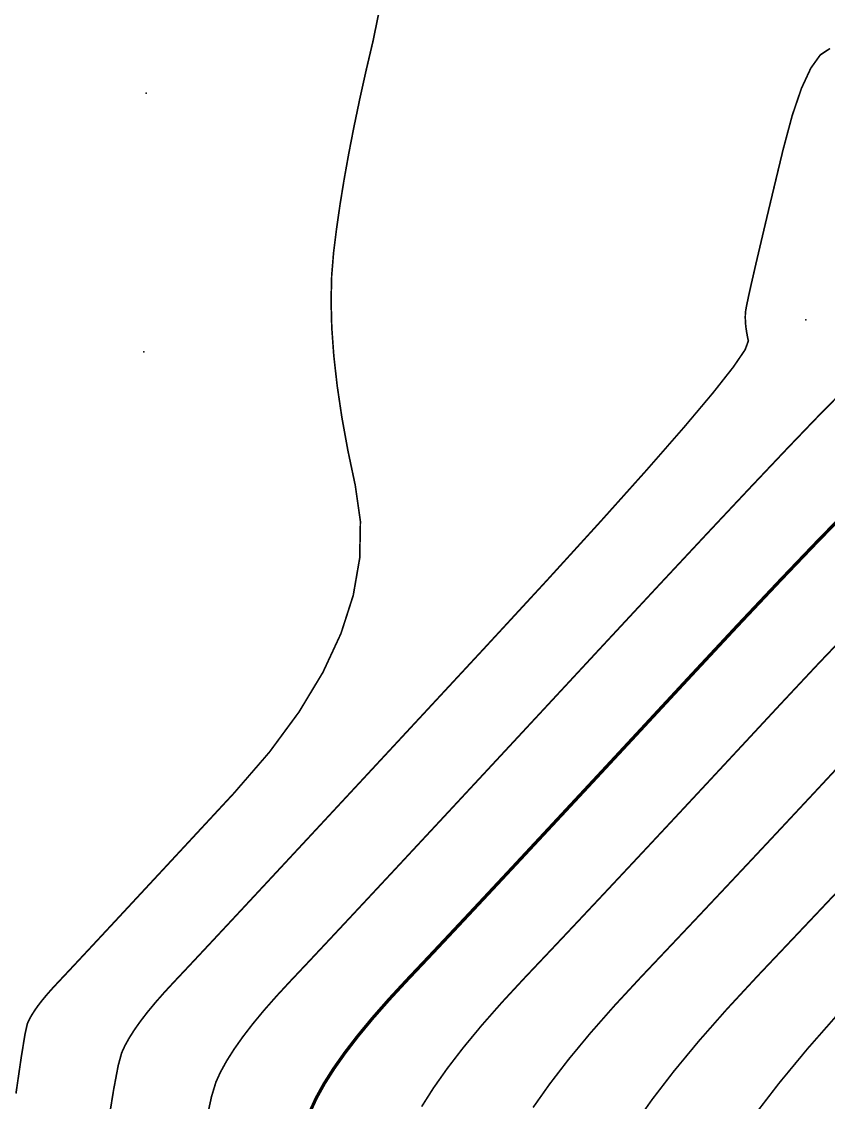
# Model space of a CAD drawing. Extents: x 940 to 1495, y 832 to 1212.
# Drawn here: x 1182.85 to 1220.02, y 947.43 to 997.2 of the extents above; entities that cross this region are included whole.
import ezdxf

# ---------------------------------------------------------------- set-up
doc = ezdxf.new("R2010")
doc.units = 0
doc.header["$LTSCALE"] = 0.5
doc.header["$PDSIZE"] = 0.2
doc.layers.add('DGX', color=2, linetype='CONTINUOUS')
doc.layers.add('ZDH', color=1, linetype='CONTINUOUS')

msp = doc.modelspace()

# ---------------------------------------------------------------- linework, layer by layer
at = {"layer": 'DGX', "linetype": 'Continuous', "const_width": 0.075, "flags": 128}
for points in [[(1199.324, 997.696), (1199.041, 996.316), (1198.72, 994.952), (1198.426, 993.629), (1198.159, 992.349), (1197.918, 991.112), (1197.704, 989.916), (1197.517, 988.764), (1197.357, 987.653), (1197.223, 986.585), (1197.134, 985.501), (1197.106, 984.343), (1197.138, 983.111), (1197.232, 981.805), (1197.388, 980.425), (1197.604, 978.971), (1197.882, 977.443), (1198.221, 975.842), (1198.457, 974.186), (1198.426, 972.497), (1198.127, 970.776), (1197.562, 969.021), (1196.73, 967.232), (1195.631, 965.411), (1194.265, 963.557), (1192.632, 961.669), (1190.959, 959.866), (1189.473, 958.265), (1188.174, 956.867), (1187.063, 955.671), (1186.138, 954.678), (1185.401, 953.888), (1184.85, 953.3), (1184.487, 952.914), (1184.23, 952.637), (1183.997, 952.372), (1183.788, 952.12), (1183.604, 951.881), (1183.445, 951.654), (1183.309, 951.441), (1183.198, 951.241), (1183.112, 951.053), (1183.004, 950.574), (1182.829, 949.501), (1182.586, 947.833)], [(1199.324, 997.696), (1199.041, 996.316), (1198.72, 994.952), (1198.426, 993.629), (1198.159, 992.349), (1197.918, 991.112), (1197.704, 989.916), (1197.517, 988.764), (1197.357, 987.653), (1197.223, 986.585), (1197.134, 985.501), (1197.106, 984.343), (1197.138, 983.111), (1197.232, 981.805), (1197.388, 980.425), (1197.604, 978.971), (1197.882, 977.443), (1198.221, 975.842), (1198.457, 974.186), (1198.426, 972.497), (1198.127, 970.776), (1197.562, 969.021), (1196.73, 967.232), (1195.631, 965.411), (1194.265, 963.557), (1192.632, 961.669), (1190.959, 959.866), (1189.473, 958.265), (1188.174, 956.867), (1187.063, 955.671), (1186.138, 954.678), (1185.401, 953.888), (1184.85, 953.3), (1184.487, 952.914), (1184.23, 952.637), (1183.997, 952.372), (1183.788, 952.12), (1183.604, 951.881), (1183.445, 951.654), (1183.309, 951.441), (1183.198, 951.241), (1183.112, 951.053), (1183.004, 950.574), (1182.829, 949.501), (1182.586, 947.833)], [(1199.324, 997.696), (1199.041, 996.316), (1198.72, 994.952), (1198.426, 993.629), (1198.159, 992.349), (1197.918, 991.112), (1197.704, 989.916), (1197.517, 988.764), (1197.357, 987.653), (1197.223, 986.585), (1197.134, 985.501), (1197.106, 984.343), (1197.138, 983.111), (1197.232, 981.805), (1197.388, 980.425), (1197.604, 978.971), (1197.882, 977.443), (1198.221, 975.842), (1198.457, 974.186), (1198.426, 972.497), (1198.127, 970.776), (1197.562, 969.021), (1196.73, 967.232), (1195.631, 965.411), (1194.265, 963.557), (1192.632, 961.669), (1190.959, 959.866), (1189.473, 958.265), (1188.174, 956.867), (1187.063, 955.671), (1186.138, 954.678), (1185.401, 953.888), (1184.85, 953.3), (1184.487, 952.914), (1184.23, 952.637), (1183.997, 952.372), (1183.788, 952.12), (1183.604, 951.881), (1183.445, 951.654), (1183.309, 951.441), (1183.198, 951.241), (1183.112, 951.053), (1183.004, 950.574), (1182.829, 949.501), (1182.586, 947.833)], [(1199.324, 997.696), (1199.041, 996.316), (1198.72, 994.952), (1198.426, 993.629), (1198.159, 992.349), (1197.918, 991.112), (1197.704, 989.916), (1197.517, 988.764), (1197.357, 987.653), (1197.223, 986.585), (1197.134, 985.501), (1197.106, 984.343), (1197.138, 983.111), (1197.232, 981.805), (1197.388, 980.425), (1197.604, 978.971), (1197.882, 977.443), (1198.221, 975.842), (1198.457, 974.186), (1198.426, 972.497), (1198.127, 970.776), (1197.562, 969.021), (1196.73, 967.232), (1195.631, 965.411), (1194.265, 963.557), (1192.632, 961.669), (1190.959, 959.866), (1189.473, 958.265), (1188.174, 956.867), (1187.063, 955.671), (1186.138, 954.678), (1185.401, 953.888), (1184.85, 953.3), (1184.487, 952.914), (1184.23, 952.637), (1183.997, 952.372), (1183.788, 952.12), (1183.604, 951.881), (1183.445, 951.654), (1183.309, 951.441), (1183.198, 951.241), (1183.112, 951.053), (1183.004, 950.574), (1182.829, 949.501), (1182.586, 947.833)], [(1199.324, 997.696), (1199.041, 996.316), (1198.72, 994.952), (1198.426, 993.629), (1198.159, 992.349), (1197.918, 991.112), (1197.704, 989.916), (1197.517, 988.764), (1197.357, 987.653), (1197.223, 986.585), (1197.134, 985.501), (1197.106, 984.343), (1197.138, 983.111), (1197.232, 981.805), (1197.388, 980.425), (1197.604, 978.971), (1197.882, 977.443), (1198.221, 975.842), (1198.457, 974.186), (1198.426, 972.497), (1198.127, 970.776), (1197.562, 969.021), (1196.73, 967.232), (1195.631, 965.411), (1194.265, 963.557), (1192.632, 961.669), (1190.959, 959.866), (1189.473, 958.265), (1188.174, 956.867), (1187.063, 955.671), (1186.138, 954.678), (1185.401, 953.888), (1184.85, 953.3), (1184.487, 952.914), (1184.23, 952.637), (1183.997, 952.372), (1183.788, 952.12), (1183.604, 951.881), (1183.445, 951.654), (1183.309, 951.441), (1183.198, 951.241), (1183.112, 951.053), (1183.004, 950.574), (1182.829, 949.501), (1182.586, 947.833)], [(1199.324, 997.696), (1199.041, 996.316), (1198.72, 994.952), (1198.426, 993.629), (1198.159, 992.349), (1197.918, 991.112), (1197.704, 989.916), (1197.517, 988.764), (1197.357, 987.653), (1197.223, 986.585), (1197.134, 985.501), (1197.106, 984.343), (1197.138, 983.111), (1197.232, 981.805), (1197.388, 980.425), (1197.604, 978.971), (1197.882, 977.443), (1198.221, 975.842), (1198.457, 974.186), (1198.426, 972.497), (1198.127, 970.776), (1197.562, 969.021), (1196.73, 967.232), (1195.631, 965.411), (1194.265, 963.557), (1192.632, 961.669), (1190.959, 959.866), (1189.473, 958.265), (1188.174, 956.867), (1187.063, 955.671), (1186.138, 954.678), (1185.401, 953.888), (1184.85, 953.3), (1184.487, 952.914), (1184.23, 952.637), (1183.997, 952.372), (1183.788, 952.12), (1183.604, 951.881), (1183.445, 951.654), (1183.309, 951.441), (1183.198, 951.241), (1183.112, 951.053), (1183.004, 950.574), (1182.829, 949.501), (1182.586, 947.833)], [(1220.095, 995.963), (1219.652, 995.673), (1219.215, 995.064), (1218.783, 994.135), (1218.357, 992.885), (1217.937, 991.316), (1217.545, 989.686), (1217.203, 988.256), (1216.912, 987.025), (1216.67, 985.994), (1216.479, 985.162), (1216.338, 984.53), (1216.248, 984.097), (1216.207, 983.864), (1216.196, 983.726), (1216.192, 983.579), (1216.197, 983.422), (1216.208, 983.255), (1216.228, 983.079), (1216.256, 982.894), (1216.291, 982.7), (1216.334, 982.496), (1216.185, 982.091), (1215.643, 981.296), (1214.708, 980.109), (1213.38, 978.532), (1211.659, 976.563), (1209.545, 974.204), (1207.039, 971.453), (1204.139, 968.311), (1201.207, 965.151), (1198.603, 962.346), (1196.327, 959.896), (1194.379, 957.801), (1192.759, 956.061), (1191.467, 954.676), (1190.502, 953.645), (1189.866, 952.97), (1189.415, 952.483), (1189.007, 952.019), (1188.641, 951.577), (1188.319, 951.158), (1188.039, 950.762), (1187.802, 950.388), (1187.607, 950.036), (1187.456, 949.708), (1187.298, 949.125), (1187.087, 948.014), (1186.821, 946.372)], [(1220.095, 995.963), (1219.652, 995.673), (1219.215, 995.064), (1218.783, 994.135), (1218.357, 992.885), (1217.937, 991.316), (1217.545, 989.686), (1217.203, 988.256), (1216.912, 987.025), (1216.67, 985.994), (1216.479, 985.162), (1216.338, 984.53), (1216.248, 984.097), (1216.207, 983.864), (1216.196, 983.726), (1216.192, 983.579), (1216.197, 983.422), (1216.208, 983.255), (1216.228, 983.079), (1216.256, 982.894), (1216.291, 982.7), (1216.334, 982.496), (1216.185, 982.091), (1215.643, 981.296), (1214.708, 980.109), (1213.38, 978.532), (1211.659, 976.563), (1209.545, 974.204), (1207.039, 971.453), (1204.139, 968.311), (1201.207, 965.151), (1198.603, 962.346), (1196.327, 959.896), (1194.379, 957.801), (1192.759, 956.061), (1191.467, 954.676), (1190.502, 953.645), (1189.866, 952.97), (1189.415, 952.483), (1189.007, 952.019), (1188.641, 951.577), (1188.319, 951.158), (1188.039, 950.762), (1187.802, 950.388), (1187.607, 950.036), (1187.456, 949.708), (1187.298, 949.125), (1187.087, 948.014), (1186.821, 946.372)], [(1220.095, 995.963), (1219.652, 995.673), (1219.215, 995.064), (1218.783, 994.135), (1218.357, 992.885), (1217.937, 991.316), (1217.545, 989.686), (1217.203, 988.256), (1216.912, 987.025), (1216.67, 985.994), (1216.479, 985.162), (1216.338, 984.53), (1216.248, 984.097), (1216.207, 983.864), (1216.196, 983.726), (1216.192, 983.579), (1216.197, 983.422), (1216.208, 983.255), (1216.228, 983.079), (1216.256, 982.894), (1216.291, 982.7), (1216.334, 982.496), (1216.185, 982.091), (1215.643, 981.296), (1214.708, 980.109), (1213.38, 978.532), (1211.659, 976.563), (1209.545, 974.204), (1207.039, 971.453), (1204.139, 968.311), (1201.207, 965.151), (1198.603, 962.346), (1196.327, 959.896), (1194.379, 957.801), (1192.759, 956.061), (1191.467, 954.676), (1190.502, 953.645), (1189.866, 952.97), (1189.415, 952.483), (1189.007, 952.019), (1188.641, 951.577), (1188.319, 951.158), (1188.039, 950.762), (1187.802, 950.388), (1187.607, 950.036), (1187.456, 949.708), (1187.298, 949.125), (1187.087, 948.014), (1186.821, 946.372)], [(1220.095, 995.963), (1219.652, 995.673), (1219.215, 995.064), (1218.783, 994.135), (1218.357, 992.885), (1217.937, 991.316), (1217.545, 989.686), (1217.203, 988.256), (1216.912, 987.025), (1216.67, 985.994), (1216.479, 985.162), (1216.338, 984.53), (1216.248, 984.097), (1216.207, 983.864), (1216.196, 983.726), (1216.192, 983.579), (1216.197, 983.422), (1216.208, 983.255), (1216.228, 983.079), (1216.256, 982.894), (1216.291, 982.7), (1216.334, 982.496), (1216.185, 982.091), (1215.643, 981.296), (1214.708, 980.109), (1213.38, 978.532), (1211.659, 976.563), (1209.545, 974.204), (1207.039, 971.453), (1204.139, 968.311), (1201.207, 965.151), (1198.603, 962.346), (1196.327, 959.896), (1194.379, 957.801), (1192.759, 956.061), (1191.467, 954.676), (1190.502, 953.645), (1189.866, 952.97), (1189.415, 952.483), (1189.007, 952.019), (1188.641, 951.577), (1188.319, 951.158), (1188.039, 950.762), (1187.802, 950.388), (1187.607, 950.036), (1187.456, 949.708), (1187.298, 949.125), (1187.087, 948.014), (1186.821, 946.372)], [(1220.095, 995.963), (1219.652, 995.673), (1219.215, 995.064), (1218.783, 994.135), (1218.357, 992.885), (1217.937, 991.316), (1217.545, 989.686), (1217.203, 988.256), (1216.912, 987.025), (1216.67, 985.994), (1216.479, 985.162), (1216.338, 984.53), (1216.248, 984.097), (1216.207, 983.864), (1216.196, 983.726), (1216.192, 983.579), (1216.197, 983.422), (1216.208, 983.255), (1216.228, 983.079), (1216.256, 982.894), (1216.291, 982.7), (1216.334, 982.496), (1216.185, 982.091), (1215.643, 981.296), (1214.708, 980.109), (1213.38, 978.532), (1211.659, 976.563), (1209.545, 974.204), (1207.039, 971.453), (1204.139, 968.311), (1201.207, 965.151), (1198.603, 962.346), (1196.327, 959.896), (1194.379, 957.801), (1192.759, 956.061), (1191.467, 954.676), (1190.502, 953.645), (1189.866, 952.97), (1189.415, 952.483), (1189.007, 952.019), (1188.641, 951.577), (1188.319, 951.158), (1188.039, 950.762), (1187.802, 950.388), (1187.607, 950.036), (1187.456, 949.708), (1187.298, 949.125), (1187.087, 948.014), (1186.821, 946.372)], [(1220.095, 995.963), (1219.652, 995.673), (1219.215, 995.064), (1218.783, 994.135), (1218.357, 992.885), (1217.937, 991.316), (1217.545, 989.686), (1217.203, 988.256), (1216.912, 987.025), (1216.67, 985.994), (1216.479, 985.162), (1216.338, 984.53), (1216.248, 984.097), (1216.207, 983.864), (1216.196, 983.726), (1216.192, 983.579), (1216.197, 983.422), (1216.208, 983.255), (1216.228, 983.079), (1216.256, 982.894), (1216.291, 982.7), (1216.334, 982.496), (1216.185, 982.091), (1215.643, 981.296), (1214.708, 980.109), (1213.38, 978.532), (1211.659, 976.563), (1209.545, 974.204), (1207.039, 971.453), (1204.139, 968.311), (1201.207, 965.151), (1198.603, 962.346), (1196.327, 959.896), (1194.379, 957.801), (1192.759, 956.061), (1191.467, 954.676), (1190.502, 953.645), (1189.866, 952.97), (1189.415, 952.483), (1189.007, 952.019), (1188.641, 951.577), (1188.319, 951.158), (1188.039, 950.762), (1187.802, 950.388), (1187.607, 950.036), (1187.456, 949.708), (1187.298, 949.125), (1187.087, 948.014), (1186.821, 946.372)], [(1220.452, 979.942), (1219.462, 978.934), (1218.132, 977.548), (1216.461, 975.783), (1214.449, 973.641), (1212.096, 971.121), (1209.402, 968.222), (1206.675, 965.283), (1204.221, 962.641), (1202.041, 960.296), (1200.135, 958.248), (1198.502, 956.497), (1197.143, 955.043), (1196.057, 953.885), (1195.245, 953.025), (1194.6, 952.329), (1194.016, 951.666), (1193.494, 951.035), (1193.033, 950.436), (1192.633, 949.869), (1192.294, 949.334), (1192.016, 948.832), (1191.8, 948.362), (1191.593, 947.676), (1191.345, 946.526)], [(1220.452, 979.942), (1219.462, 978.934), (1218.132, 977.548), (1216.461, 975.783), (1214.449, 973.641), (1212.096, 971.121), (1209.402, 968.222), (1206.675, 965.283), (1204.221, 962.641), (1202.041, 960.296), (1200.135, 958.248), (1198.502, 956.497), (1197.143, 955.043), (1196.057, 953.885), (1195.245, 953.025), (1194.6, 952.329), (1194.016, 951.666), (1193.494, 951.035), (1193.033, 950.436), (1192.633, 949.869), (1192.294, 949.334), (1192.016, 948.832), (1191.8, 948.362), (1191.593, 947.676), (1191.345, 946.526)], [(1220.452, 979.942), (1219.462, 978.934), (1218.132, 977.548), (1216.461, 975.783), (1214.449, 973.641), (1212.096, 971.121), (1209.402, 968.222), (1206.675, 965.283), (1204.221, 962.641), (1202.041, 960.296), (1200.135, 958.248), (1198.502, 956.497), (1197.143, 955.043), (1196.057, 953.885), (1195.245, 953.025), (1194.6, 952.329), (1194.016, 951.666), (1193.494, 951.035), (1193.033, 950.436), (1192.633, 949.869), (1192.294, 949.334), (1192.016, 948.832), (1191.8, 948.362), (1191.593, 947.676), (1191.345, 946.526)], [(1220.452, 979.942), (1219.462, 978.934), (1218.132, 977.548), (1216.461, 975.783), (1214.449, 973.641), (1212.096, 971.121), (1209.402, 968.222), (1206.675, 965.283), (1204.221, 962.641), (1202.041, 960.296), (1200.135, 958.248), (1198.502, 956.497), (1197.143, 955.043), (1196.057, 953.885), (1195.245, 953.025), (1194.6, 952.329), (1194.016, 951.666), (1193.494, 951.035), (1193.033, 950.436), (1192.633, 949.869), (1192.294, 949.334), (1192.016, 948.832), (1191.8, 948.362), (1191.593, 947.676), (1191.345, 946.526)], [(1220.452, 979.942), (1219.462, 978.934), (1218.132, 977.548), (1216.461, 975.783), (1214.449, 973.641), (1212.096, 971.121), (1209.402, 968.222), (1206.675, 965.283), (1204.221, 962.641), (1202.041, 960.296), (1200.135, 958.248), (1198.502, 956.497), (1197.143, 955.043), (1196.057, 953.885), (1195.245, 953.025), (1194.6, 952.329), (1194.016, 951.666), (1193.494, 951.035), (1193.033, 950.436), (1192.633, 949.869), (1192.294, 949.334), (1192.016, 948.832), (1191.8, 948.362), (1191.593, 947.676), (1191.345, 946.526)], [(1220.452, 979.942), (1219.462, 978.934), (1218.132, 977.548), (1216.461, 975.783), (1214.449, 973.641), (1212.096, 971.121), (1209.402, 968.222), (1206.675, 965.283), (1204.221, 962.641), (1202.041, 960.296), (1200.135, 958.248), (1198.502, 956.497), (1197.143, 955.043), (1196.057, 953.885), (1195.245, 953.025), (1194.6, 952.329), (1194.016, 951.666), (1193.494, 951.035), (1193.033, 950.436), (1192.633, 949.869), (1192.294, 949.334), (1192.016, 948.832), (1191.8, 948.362), (1191.593, 947.676), (1191.345, 946.526)], [(1221.175, 969.318), (1219.572, 967.643), (1217.794, 965.743), (1215.976, 963.786), (1214.256, 961.937), (1212.635, 960.197), (1211.112, 958.567), (1209.687, 957.045), (1208.361, 955.633), (1207.132, 954.33), (1206.002, 953.136), (1204.97, 952.022), (1204.036, 950.96), (1203.2, 949.949), (1202.461, 948.99), (1201.821, 948.083), (1201.278, 947.228)], [(1221.175, 969.318), (1219.572, 967.643), (1217.794, 965.743), (1215.976, 963.786), (1214.256, 961.937), (1212.635, 960.197), (1211.112, 958.567), (1209.687, 957.045), (1208.361, 955.633), (1207.132, 954.33), (1206.002, 953.136), (1204.97, 952.022), (1204.036, 950.96), (1203.2, 949.949), (1202.461, 948.99), (1201.821, 948.083), (1201.278, 947.228)], [(1221.175, 969.318), (1219.572, 967.643), (1217.794, 965.743), (1215.976, 963.786), (1214.256, 961.937), (1212.635, 960.197), (1211.112, 958.567), (1209.687, 957.045), (1208.361, 955.633), (1207.132, 954.33), (1206.002, 953.136), (1204.97, 952.022), (1204.036, 950.96), (1203.2, 949.949), (1202.461, 948.99), (1201.821, 948.083), (1201.278, 947.228)], [(1221.175, 969.318), (1219.572, 967.643), (1217.794, 965.743), (1215.976, 963.786), (1214.256, 961.937), (1212.635, 960.197), (1211.112, 958.567), (1209.687, 957.045), (1208.361, 955.633), (1207.132, 954.33), (1206.002, 953.136), (1204.97, 952.022), (1204.036, 950.96), (1203.2, 949.949), (1202.461, 948.99), (1201.821, 948.083), (1201.278, 947.228)], [(1221.175, 969.318), (1219.572, 967.643), (1217.794, 965.743), (1215.976, 963.786), (1214.256, 961.937), (1212.635, 960.197), (1211.112, 958.567), (1209.687, 957.045), (1208.361, 955.633), (1207.132, 954.33), (1206.002, 953.136), (1204.97, 952.022), (1204.036, 950.96), (1203.2, 949.949), (1202.461, 948.99), (1201.821, 948.083), (1201.278, 947.228)], [(1221.175, 969.318), (1219.572, 967.643), (1217.794, 965.743), (1215.976, 963.786), (1214.256, 961.937), (1212.635, 960.197), (1211.112, 958.567), (1209.687, 957.045), (1208.361, 955.633), (1207.132, 954.33), (1206.002, 953.136), (1204.97, 952.022), (1204.036, 950.96), (1203.2, 949.949), (1202.461, 948.99), (1201.821, 948.083), (1201.278, 947.228)], [(1220.626, 963.037), (1219.274, 961.585), (1217.932, 960.148), (1216.601, 958.726), (1215.28, 957.319), (1213.97, 955.928), (1212.67, 954.552), (1211.381, 953.191), (1210.155, 951.868), (1209.046, 950.607), (1208.052, 949.407), (1207.176, 948.268), (1206.415, 947.191)], [(1220.626, 963.037), (1219.274, 961.585), (1217.932, 960.148), (1216.601, 958.726), (1215.28, 957.319), (1213.97, 955.928), (1212.67, 954.552), (1211.381, 953.191), (1210.155, 951.868), (1209.046, 950.607), (1208.052, 949.407), (1207.176, 948.268), (1206.415, 947.191)], [(1220.626, 963.037), (1219.274, 961.585), (1217.932, 960.148), (1216.601, 958.726), (1215.28, 957.319), (1213.97, 955.928), (1212.67, 954.552), (1211.381, 953.191), (1210.155, 951.868), (1209.046, 950.607), (1208.052, 949.407), (1207.176, 948.268), (1206.415, 947.191)], [(1220.626, 963.037), (1219.274, 961.585), (1217.932, 960.148), (1216.601, 958.726), (1215.28, 957.319), (1213.97, 955.928), (1212.67, 954.552), (1211.381, 953.191), (1210.155, 951.868), (1209.046, 950.607), (1208.052, 949.407), (1207.176, 948.268), (1206.415, 947.191)], [(1220.626, 963.037), (1219.274, 961.585), (1217.932, 960.148), (1216.601, 958.726), (1215.28, 957.319), (1213.97, 955.928), (1212.67, 954.552), (1211.381, 953.191), (1210.155, 951.868), (1209.046, 950.607), (1208.052, 949.407), (1207.176, 948.268), (1206.415, 947.191)], [(1220.626, 963.037), (1219.274, 961.585), (1217.932, 960.148), (1216.601, 958.726), (1215.28, 957.319), (1213.97, 955.928), (1212.67, 954.552), (1211.381, 953.191), (1210.155, 951.868), (1209.046, 950.607), (1208.052, 949.407), (1207.176, 948.268), (1206.415, 947.191)], [(1220.873, 957.593), (1219.579, 956.223), (1218.208, 954.774), (1216.76, 953.246), (1215.34, 951.714), (1214.055, 950.254), (1212.905, 948.864), (1211.89, 947.545), (1211.009, 946.298)], [(1220.873, 957.593), (1219.579, 956.223), (1218.208, 954.774), (1216.76, 953.246), (1215.34, 951.714), (1214.055, 950.254), (1212.905, 948.864), (1211.89, 947.545), (1211.009, 946.298)], [(1220.873, 957.593), (1219.579, 956.223), (1218.208, 954.774), (1216.76, 953.246), (1215.34, 951.714), (1214.055, 950.254), (1212.905, 948.864), (1211.89, 947.545), (1211.009, 946.298)], [(1220.873, 957.593), (1219.579, 956.223), (1218.208, 954.774), (1216.76, 953.246), (1215.34, 951.714), (1214.055, 950.254), (1212.905, 948.864), (1211.89, 947.545), (1211.009, 946.298)], [(1220.873, 957.593), (1219.579, 956.223), (1218.208, 954.774), (1216.76, 953.246), (1215.34, 951.714), (1214.055, 950.254), (1212.905, 948.864), (1211.89, 947.545), (1211.009, 946.298)], [(1220.873, 957.593), (1219.579, 956.223), (1218.208, 954.774), (1216.76, 953.246), (1215.34, 951.714), (1214.055, 950.254), (1212.905, 948.864), (1211.89, 947.545), (1211.009, 946.298)], [(1220.525, 951.561), (1219.065, 949.901), (1217.758, 948.321), (1216.604, 946.823)], [(1220.525, 951.561), (1219.065, 949.901), (1217.758, 948.321), (1216.604, 946.823)], [(1220.525, 951.561), (1219.065, 949.901), (1217.758, 948.321), (1216.604, 946.823)], [(1220.525, 951.561), (1219.065, 949.901), (1217.758, 948.321), (1216.604, 946.823)], [(1220.525, 951.561), (1219.065, 949.901), (1217.758, 948.321), (1216.604, 946.823)], [(1220.525, 951.561), (1219.065, 949.901), (1217.758, 948.321), (1216.604, 946.823)]]:
    msp.add_lwpolyline(points, dxfattribs=at)
at = {"layer": 'DGX', "color": 3, "linetype": 'Continuous', "const_width": 0.15, "flags": 128}
msp.add_lwpolyline([(1220.992, 974.769), (1219.531, 973.275), (1217.812, 971.479), (1215.834, 969.382), (1213.598, 966.983), (1211.325, 964.534), (1209.239, 962.289), (1207.338, 960.247), (1205.623, 958.407), (1204.095, 956.771), (1202.752, 955.338), (1201.595, 954.107), (1200.623, 953.08), (1199.785, 952.176), (1199.026, 951.313), (1198.347, 950.492), (1197.747, 949.713), (1197.227, 948.976), (1196.786, 948.281), (1196.425, 947.628), (1196.143, 947.017)], dxfattribs=at)
msp.add_lwpolyline([(1220.992, 974.769), (1219.531, 973.275), (1217.812, 971.479), (1215.834, 969.382), (1213.598, 966.983), (1211.325, 964.534), (1209.239, 962.289), (1207.338, 960.247), (1205.623, 958.407), (1204.095, 956.771), (1202.752, 955.338), (1201.595, 954.107), (1200.623, 953.08), (1199.785, 952.176), (1199.026, 951.313), (1198.347, 950.492), (1197.747, 949.713), (1197.227, 948.976), (1196.786, 948.281), (1196.425, 947.628), (1196.143, 947.017)], dxfattribs=at)
msp.add_lwpolyline([(1220.992, 974.769), (1219.531, 973.275), (1217.812, 971.479), (1215.834, 969.382), (1213.598, 966.983), (1211.325, 964.534), (1209.239, 962.289), (1207.338, 960.247), (1205.623, 958.407), (1204.095, 956.771), (1202.752, 955.338), (1201.595, 954.107), (1200.623, 953.08), (1199.785, 952.176), (1199.026, 951.313), (1198.347, 950.492), (1197.747, 949.713), (1197.227, 948.976), (1196.786, 948.281), (1196.425, 947.628), (1196.143, 947.017)], dxfattribs=at)
msp.add_lwpolyline([(1220.992, 974.769), (1219.531, 973.275), (1217.812, 971.479), (1215.834, 969.382), (1213.598, 966.983), (1211.325, 964.534), (1209.239, 962.289), (1207.338, 960.247), (1205.623, 958.407), (1204.095, 956.771), (1202.752, 955.338), (1201.595, 954.107), (1200.623, 953.08), (1199.785, 952.176), (1199.026, 951.313), (1198.347, 950.492), (1197.747, 949.713), (1197.227, 948.976), (1196.786, 948.281), (1196.425, 947.628), (1196.143, 947.017)], dxfattribs=at)
msp.add_lwpolyline([(1220.992, 974.769), (1219.531, 973.275), (1217.812, 971.479), (1215.834, 969.382), (1213.598, 966.983), (1211.325, 964.534), (1209.239, 962.289), (1207.338, 960.247), (1205.623, 958.407), (1204.095, 956.771), (1202.752, 955.338), (1201.595, 954.107), (1200.623, 953.08), (1199.785, 952.176), (1199.026, 951.313), (1198.347, 950.492), (1197.747, 949.713), (1197.227, 948.976), (1196.786, 948.281), (1196.425, 947.628), (1196.143, 947.017)], dxfattribs=at)
msp.add_lwpolyline([(1220.992, 974.769), (1219.531, 973.275), (1217.812, 971.479), (1215.834, 969.382), (1213.598, 966.983), (1211.325, 964.534), (1209.239, 962.289), (1207.338, 960.247), (1205.623, 958.407), (1204.095, 956.771), (1202.752, 955.338), (1201.595, 954.107), (1200.623, 953.08), (1199.785, 952.176), (1199.026, 951.313), (1198.347, 950.492), (1197.747, 949.713), (1197.227, 948.976), (1196.786, 948.281), (1196.425, 947.628), (1196.143, 947.017)], dxfattribs=at)
at = {"layer": 'ZDH', "linetype": 'Continuous'}
for p in [(1188.589, 993.903, 11.509), (1188.589, 993.903, 11.509), (1188.589, 993.903, 11.509), (1218.979, 983.467, 13.146), (1218.979, 983.467, 13.146), (1188.477, 981.999, 11.574), (1188.477, 981.999, 11.574), (1188.477, 981.999, 11.574)]:
    msp.add_point(p, dxfattribs=at)

doc.saveas('drawing.dxf')
